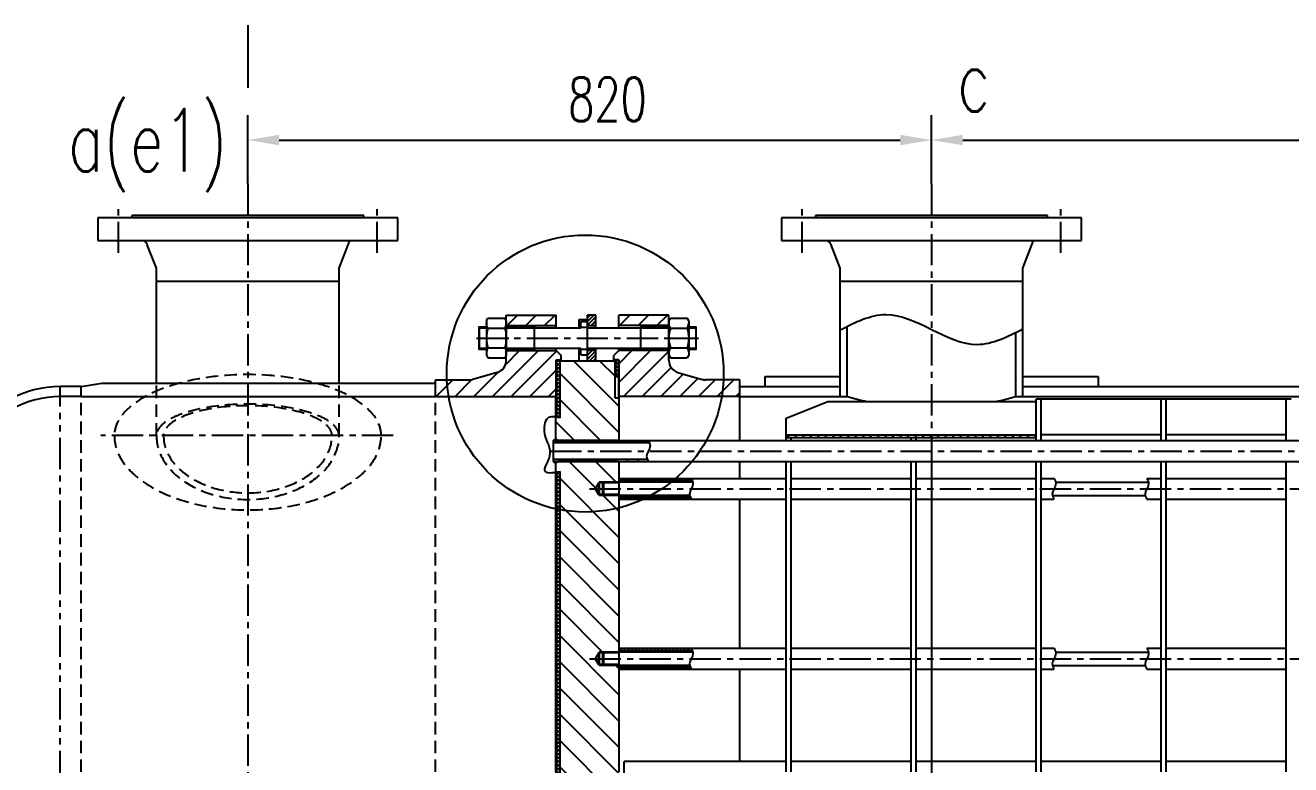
# Model space of a CAD drawing. Header units: millimetres. Extents: x -375 to 12388, y -150 to 8760.
# Drawn here: x 1090 to 2607, y 6350 to 7236 of the extents above; entities that cross this region are included whole.
import ezdxf
from ezdxf.enums import TextEntityAlignment as Align

# ---------------------------------------------------------------- set-up
doc = ezdxf.new("R2010")
doc.units = ezdxf.units.MM
doc.header["$LTSCALE"] = 30
for name, pattern in [('CENTER', [2, 1.25, -0.25, 0.25, -0.25]), ('DASHED', [0.75, 0.5, -0.25]), ('PHANTOM', [2.5, 1.25, -0.25, 0.25, -0.25, 0.25, -0.25])]:
    doc.linetypes.add(name, pattern=pattern)
doc.layers.get('Defpoints').update_dxf_attribs({"color": 241})
for name, color, linetype in [('1轮廓实线层', 4, 'Continuous'), ('2细线层', 7, 'Continuous'), ('3中心线层', 1, 'CENTER'), ('4虚线层', 6, 'DASHED'), ('5剖面线层', 2, 'Continuous'), ('6文字层', 3, 'Continuous'), ('7标注层', 1, 'Continuous'), ('8符号标注层', 31, 'Continuous'), ('9双点划线层', 6, 'PHANTOM')]:
    doc.layers.add(name, color=color, linetype=linetype)
doc.styles.add('PC_TEXTSTYLE', font='romans.shx', dxfattribs={"width": 0.7, "bigfont": 'hzfs.shx'})
doc.styles.add('TH_GBDIM', font='romans.shx', dxfattribs={"width": 0.7, "bigfont": 'hzfs.shx'})
doc.dimstyles.new('TH_GBDIM', dxfattribs={"dimscale": 15, "dimtxt": 3.5, "dimasz": 2.5, "dimexe": 2, "dimexo": 0, "dimgap": 1.5, "dimtad": 1, "dimdec": 1, "dimdsep": 46, "dimtxsty": 'TH_GBDIM', "dimcen": 2.5, "dimclrd": 256, "dimclre": 256, "dimclrt": 3, "dimadec": 0, "dimazin": 2, "dimtfac": 0.714286, "dimtdec": 1, "dimtmove": 0, "dimatfit": 3, "dimfxl": 0, "dimtzin": 0, "dimlwd": -1, "dimlwe": -1, "dimarcsym": 0})

# ---------------------------------------------------------------- blocks, each defined once
blk = doc.blocks.new('M27')
at = {"layer": '1轮廓实线层', "extrusion": (0, -1.22465e-16, -1)}
for p, q in [((-23.8, 20.5), (-22, 23.7)), ((-22, 23.7), (-1.8, 23.7)), ((-22, 11.8), (-1.8, 11.8))]:
    blk.add_line(p, q, dxfattribs=at)
at = {"layer": '1轮廓实线层'}
for p, q in [((-23.8, 20.5), (-23.8, -20.5)), ((0, 20.5), (-1.8, 23.7)), ((-22, -11.8), (-1.8, -11.8)), ((-23.8, -20.5), (-22, -23.7)), ((-22, -23.7), (-1.8, -23.7))]:
    blk.add_line(p, q, dxfattribs=at)
at = {"layer": '1轮廓实线层', "extrusion": (1.22465e-16, 0, -1)}
for p, q in [((0, 20.5), (0, -20.5)), ((0, -20.5), (-1.8, -23.7))]:
    blk.add_line(p, q, dxfattribs=at)
at = {"layer": '1轮廓实线层', "extrusion": (0, -1.22465e-16, -1)}
blk.add_arc((13.3, 17.8), 10.5, 325.6158, 0, dxfattribs=at)
at = {"layer": '1轮廓实线层'}
for centre, radius, start, end in [((-10.5, 17.8), 10.5, 325.6158, 0), ((15.4, 0), 39.2, 162.412, 197.588), ((-13.3, -17.8), 10.5, 145.6158, 180)]:
    blk.add_arc(centre, radius, start, end, dxfattribs=at)
at = {"layer": '1轮廓实线层', "extrusion": (1.22465e-16, 0, -1)}
for centre, radius, start, end in [((39.2, 0), 39.2, 162.412, 197.588), ((10.5, -17.8), 10.5, 145.6158, 180)]:
    blk.add_arc(centre, radius, start, end, dxfattribs=at)
at = {"layer": '3中心线层'}
blk.add_line((-26.8, 0), (3, 0), dxfattribs=at)
at = {"layer": '1轮廓实线层', "style": 'PC_TEXTSTYLE'}
blk.add_text('TH_SUPERPART', height=1e-29, dxfattribs=at).set_placement((0, 0))
blk = doc.blocks.new('200')
at = {"layer": '1轮廓实线层'}
for p, q in [((180, 76), (-180, 76)), ((-180, 76), (-180, 49)), ((139, 79), (-139, 79)), ((-139, 79), (-139, 76)), ((139, 76), (139, 79)), ((180, 49), (180, 76)), ((-180, 49), (180, 49)), ((109.5, 16), (122.5, 49)), ((122.5, 49), (180, 49)), ((-109.5, 16), (-120.5, 43.9)), ((-109.5, -122), (-109.5, 16)), ((109.5, -122), (109.5, 16)), ((-109.5, -1), (-109.5, 0)), ((109.5, 0), (-109.5, 0)), ((109.5, -1), (109.5, 0))]:
    blk.add_line(p, q, dxfattribs=at)
blk.add_arc((-127.9, 41), 8, 21.5014, 90, dxfattribs=at)
at = {"layer": '3中心线层'}
for p, q in [((-155, 34), (-155, 94)), ((155, 34), (155, 94)), ((174.4, -184.9), (-176.4, -184.9))]:
    blk.add_line(p, q, dxfattribs=at)
at = {"layer": '4虚线层'}
for p, q in [((-109.5, -184.9), (-109.5, -122)), ((109.5, -184.9), (109.5, -122))]:
    blk.add_line(p, q, dxfattribs=at)
for major_axis, ratio, start_param, end_param in [((160, 0), 0.457302, 6.283185, 9.424778), ((109.5, 0), 0.344227, 6.283185, 9.424778), ((101, 0), 0.35507, 6.283185, 9.424778), ((160, 0), 0.556392, 3.141593, 6.283185), ((109.5, 0), 0.698158, 3.141593, 6.283185), ((101, 0), 0.679206, 3.141593, 6.283185)]:
    blk.add_ellipse((0, -184.9), major_axis=major_axis, ratio=ratio, start_param=start_param, end_param=end_param, dxfattribs=at)
blk = doc.blocks.new('*D31')
at = {"layer": '7标注层'}
for p, q in [((1356.3, 7045.7), (1356.3, 7128.3)), ((2176.3, 7045.7), (2176.3, 7128.3)), ((1393.8, 7098.3), (2138.8, 7098.3))]:
    blk.add_line(p, q, dxfattribs=at)
for points in [[(1393.8, 7104.6), (1393.8, 7092.1), (1356.3, 7098.3)], [(2138.8, 7104.6), (2138.8, 7092.1), (2176.3, 7098.3)]]:
    blk.add_solid(points, dxfattribs=at)
at = {"layer": 'Defpoints', "color": 0}
for p in [(2176.3, 7098.3), (1356.3, 7045.7), (2176.3, 7045.7)]:
    blk.add_point(p, dxfattribs=at)
at = {"layer": '7标注层', "color": 3, "insert": (1787.7, 7147.1), "char_height": 52.5, "attachment_point": 5, "style": 'TH_GBDIM'}
blk.add_mtext('820', dxfattribs=at)
blk = doc.blocks.new('*D32')
at = {"layer": '7标注层'}
for p, q in [((2176.3, 6721.9), (2176.3, 5498)), ((2476.3, 5656.5), (2476.3, 5498)), ((2213.8, 5528), (2438.8, 5528))]:
    blk.add_line(p, q, dxfattribs=at)
for points in [[(2213.8, 5534.2), (2213.8, 5521.7), (2176.3, 5528)], [(2438.8, 5534.2), (2438.8, 5521.7), (2476.3, 5528)]]:
    blk.add_solid(points, dxfattribs=at)
at = {"layer": 'Defpoints', "color": 0}
for p in [(2176.3, 6721.9), (2476.3, 5656.5), (2476.3, 5528)]:
    blk.add_point(p, dxfattribs=at)
at = {"layer": '7标注层', "color": 3, "insert": (2320.5, 5576.7), "char_height": 52.5, "attachment_point": 5, "style": 'TH_GBDIM'}
blk.add_mtext('300', dxfattribs=at)
blk = doc.blocks.new('*D50')
at = {"layer": '7标注层'}
for p, q in [((2176.3, 7045.7), (2176.3, 7128.3)), ((7096.3, 5934.5), (7096.3, 7128.3)), ((2213.8, 7098.3), (7058.8, 7098.3))]:
    blk.add_line(p, q, dxfattribs=at)
for points in [[(2213.8, 7104.6), (2213.8, 7092.1), (2176.3, 7098.3)], [(7058.8, 7104.6), (7058.8, 7092.1), (7096.3, 7098.3)]]:
    blk.add_solid(points, dxfattribs=at)
at = {"layer": 'Defpoints', "color": 0}
for p in [(7096.3, 7098.3), (2176.3, 7045.7), (7096.3, 5934.5)]:
    blk.add_point(p, dxfattribs=at)
at = {"layer": '7标注层', "color": 3, "insert": (4636.3, 7147.1), "char_height": 52.5, "attachment_point": 5, "style": 'TH_GBDIM'}
blk.add_mtext('{4920}{}{}', dxfattribs=at)

msp = doc.modelspace()

# ---------------------------------------------------------------- hatches: boundary and pattern name
at = {"layer": '5剖面线层'}
h = msp.add_hatch(dxfattribs=at)
h.set_pattern_fill('ANSI31', color=256, scale=5, style=0)
h.paths.add_polyline_path([(1726.33, 6888.49), (1666.33, 6888.49), (1666.33, 6875.99), (1726.33, 6875.99)])
h.paths.add_polyline_path([(1726.33, 6834.49), (1726.33, 6834.99), (1732.33, 6834.99), (1732.33, 6839.99), (1726.33, 6845.99), (1666.33, 6845.99), (1666.33, 6840.49), (1666.33, 6834.3, -0.3348603), (1655.45, 6819.88), (1626.35, 6811.56, -0.0696874), (1622.23, 6810.99), (1581.33, 6810.99), (1581.33, 6790.99), (1726.33, 6790.99)])
h = msp.add_hatch(dxfattribs=at)
h.set_pattern_fill('ANSI31', color=256, style=0)
h.set_pattern_definition([(45, (6594.8115, 5232.5452), (-2.245064, 2.245064), [])])
h.paths.add_polyline_path([(1773.83, 6888.49), (1763.83, 6888.49), (1763.83, 6875.99), (1773.83, 6875.99)])
h.paths.add_polyline_path([(1773.83, 6845.99), (1763.83, 6845.99), (1763.83, 6833.49), (1773.83, 6833.49)])
h = msp.add_hatch(dxfattribs=at)
h.set_pattern_fill('ANSI31', color=256, scale=5, style=0)
h.paths.add_polyline_path([(1861.33, 6888.49), (1801.33, 6888.49), (1801.33, 6875.99), (1861.33, 6875.99), (1861.33, 6881.49)])
h.paths.add_polyline_path([(1872.21, 6819.88, -0.3348603), (1861.33, 6834.3), (1861.33, 6845.99), (1801.33, 6845.99), (1795.33, 6839.99), (1795.33, 6834.99), (1801.33, 6834.99), (1801.33, 6790.99), (1946.33, 6790.99), (1946.33, 6810.99), (1905.43, 6810.99, -0.0696874), (1901.31, 6811.56)])
h = msp.add_hatch(dxfattribs=at)
h.set_pattern_fill('ANSI31', color=256, scale=7, angle=90, style=0)
edge = h.paths.add_edge_path()
edge.add_line((1796.83, 6833.49), (1730.83, 6833.49))
edge.add_line((1730.83, 6833.49), (1730.83, 6765.58))
edge.add_spline(control_points=[(1730.83, 6765.58), (1729.29, 6765.9), (1727.78, 6766.18), (1726.33, 6766.37)], knot_values=[3.199522, 3.199522, 3.199522, 3.199522, 7.1710953, 7.1710953, 7.1710953, 7.1710953], degree=3, periodic=0)
edge.add_spline(control_points=[(1726.33, 6766.37), (1726.16, 6766.4), (1725.99, 6766.42), (1725.83, 6766.44)], knot_values=[7.1710953, 7.1710953, 7.1710953, 7.1710953, 7.6284105, 7.6284105, 7.6284105, 7.6284105], degree=3, periodic=0)
edge.add_line((1725.83, 6766.44), (1725.83, 6740.78))
edge.add_line((1725.83, 6740.78), (1728.33, 6738.28))
edge.add_line((1728.33, 6738.28), (1800.83, 6738.28))
edge.add_line((1800.83, 6738.28), (1801.83, 6738.86))
edge.add_line((1801.83, 6738.86), (1801.83, 6788.99))
edge.add_line((1801.83, 6788.99), (1796.83, 6788.99))
edge.add_line((1796.83, 6788.99), (1796.83, 6833.49))
edge = h.paths.add_edge_path()
edge.add_line((1801.83, 6712.45), (1800.83, 6713.03))
edge.add_line((1800.83, 6713.03), (1728.33, 6713.03))
edge.add_line((1728.33, 6713.03), (1725.83, 6710.53))
edge.add_line((1725.83, 6710.53), (1725.83, 6700.33))
edge.add_spline(control_points=[(1725.83, 6700.33), (1725.99, 6700.35), (1726.15, 6700.37), (1726.32, 6700.4)], knot_values=[99.9361282, 99.9361282, 99.9361282, 99.9361282, 100.3109762, 100.3109762, 100.3109762, 100.3109762], degree=3, periodic=0)
edge.add_spline(control_points=[(1726.32, 6700.4), (1726.32, 6700.4), (1726.32, 6700.4), (1726.33, 6700.4)], knot_values=[100.3109762, 100.3109762, 100.3109762, 100.3109762, 100.3199989, 100.3199989, 100.3199989, 100.3199989], degree=3, periodic=0)
edge.add_spline(control_points=[(1726.33, 6700.4), (1726.72, 6700.46), (1727.11, 6700.52), (1727.51, 6700.59)], knot_values=[100.3199989, 100.3199989, 100.3199989, 100.3199989, 101.2119118, 101.2119118, 101.2119118, 101.2119118], degree=3, periodic=0)
edge.add_spline(control_points=[(1727.51, 6700.59), (1728.59, 6700.77), (1729.7, 6700.96), (1730.83, 6701.17)], knot_values=[101.2119118, 101.2119118, 101.2119118, 101.2119118, 103.635279, 103.635279, 103.635279, 103.635279], degree=3, periodic=0)
edge.add_line((1730.83, 6701.17), (1730.83, 6340.99))
edge.add_line((1730.83, 6340.99), (1801.83, 6340.99))
edge.add_line((1801.83, 6340.99), (1801.83, 6468.75))
edge.add_line((1801.83, 6468.75), (1782.83, 6468.75))
edge.add_line((1782.83, 6468.75), (1777.83, 6468.75))
edge.add_line((1777.83, 6468.75), (1777.83, 6469.75))
edge.add_line((1777.83, 6469.75), (1776.83, 6469.75))
edge.add_line((1776.83, 6469.75), (1772.79, 6476.75))
edge.add_line((1772.79, 6476.75), (1776.83, 6483.75))
edge.add_line((1776.83, 6483.75), (1777.83, 6483.75))
edge.add_line((1777.83, 6483.75), (1777.83, 6484.75))
edge.add_line((1777.83, 6484.75), (1782.83, 6484.75))
edge.add_line((1782.83, 6484.75), (1801.83, 6484.75))
edge.add_line((1801.83, 6484.75), (1801.83, 6672.4))
edge.add_line((1801.83, 6672.4), (1782.83, 6672.4))
edge.add_line((1782.83, 6672.4), (1777.83, 6672.4))
edge.add_line((1777.83, 6672.4), (1777.83, 6673.4))
edge.add_line((1777.83, 6673.4), (1776.83, 6673.4))
edge.add_line((1776.83, 6673.4), (1772.79, 6680.4))
edge.add_line((1772.79, 6680.4), (1776.83, 6687.4))
edge.add_line((1776.83, 6687.4), (1777.83, 6687.4))
edge.add_line((1777.83, 6687.4), (1777.83, 6688.4))
edge.add_line((1777.83, 6688.4), (1782.83, 6688.4))
edge.add_line((1782.83, 6688.4), (1801.83, 6688.4))
edge.add_line((1801.83, 6688.4), (1801.83, 6712.45))
h.paths.add_polyline_path([(1782.83, 6688.4), (1777.83, 6688.4), (1777.83, 6687.4), (1781.83, 6687.4)], flags=17)
h.paths.add_polyline_path([(1781.83, 6673.4), (1777.83, 6673.4), (1777.83, 6672.4), (1782.83, 6672.4)], flags=17)
h.paths.add_polyline_path([(1782.83, 6484.75), (1777.83, 6484.75), (1777.83, 6483.75), (1781.83, 6483.75)], flags=17)
h.paths.add_polyline_path([(1781.83, 6469.75), (1777.83, 6469.75), (1777.83, 6468.75), (1782.83, 6468.75)], flags=17)
h.paths.add_polyline_path([(1801.83, 6340.99), (1730.83, 6340.99), (1730.83, 5968.82), (1801.83, 5968.82), (1801.83, 5993.58), (1782.83, 5993.58), (1777.83, 5993.58), (1777.83, 5994.58), (1776.83, 5994.58), (1772.79, 6001.58), (1776.83, 6008.58), (1777.83, 6008.58), (1777.83, 6009.58), (1782.83, 6009.58), (1801.83, 6009.58), (1801.83, 6197.22), (1782.83, 6197.22), (1777.83, 6197.22), (1777.83, 6198.22), (1776.83, 6198.22), (1772.79, 6205.22), (1776.83, 6212.22), (1777.83, 6212.22), (1777.83, 6213.22), (1782.83, 6213.22), (1801.83, 6213.22)])
h.paths.add_polyline_path([(1782.83, 6213.22), (1777.83, 6213.22), (1777.83, 6212.22), (1781.83, 6212.22)], flags=17)
h.paths.add_polyline_path([(1781.83, 6198.22), (1777.83, 6198.22), (1777.83, 6197.22), (1782.83, 6197.22)], flags=17)
h.paths.add_polyline_path([(1782.83, 6009.58), (1777.83, 6009.58), (1777.83, 6008.58), (1781.83, 6008.58)], flags=17)
h.paths.add_polyline_path([(1781.83, 5994.58), (1777.83, 5994.58), (1777.83, 5993.58), (1782.83, 5993.58)], flags=17)
h.paths.add_polyline_path([(1796.83, 5892.99), (1801.83, 5892.99), (1801.83, 5943.82), (1730.83, 5943.82), (1730.83, 5892.99), (1730.83, 5848.49), (1796.83, 5848.49)])
h = msp.add_hatch(dxfattribs=at)
h.set_pattern_fill('ANSI37', color=256, style=0)
edge = h.paths.add_edge_path()
edge.add_line((1730.83, 6833.49), (1730.83, 6834.49))
edge.add_line((1730.83, 6834.49), (1726.33, 6834.49))
edge.add_line((1726.33, 6834.49), (1726.33, 6766.37))
edge.add_spline(control_points=[(1726.33, 6766.37), (1727.78, 6766.18), (1729.29, 6765.9), (1730.83, 6765.58)], knot_values=[3.199522, 3.199522, 3.199522, 3.199522, 7.1710953, 7.1710953, 7.1710953, 7.1710953], degree=3, periodic=0)
edge.add_line((1730.83, 6765.58), (1730.83, 6833.49))
edge = h.paths.add_edge_path()
edge.add_spline(control_points=[(1730.83, 6701.17), (1729.79, 6700.98), (1728.78, 6700.8), (1727.78, 6700.64)], knot_values=[101.4160444, 101.4160444, 101.4160444, 101.4160444, 103.635279, 103.635279, 103.635279, 103.635279], degree=3, periodic=0)
edge.add_spline(control_points=[(1727.51, 6700.59), (1727.25, 6700.55), (1726.99, 6700.51), (1726.74, 6700.47)], knot_values=[100.6305384, 100.6305384, 100.6305384, 100.6305384, 101.2119118, 101.2119118, 101.2119118, 101.2119118], degree=3, periodic=0)
edge.add_line((1726.33, 6700.4), (1726.33, 6340.99))
edge.add_line((1726.33, 6340.99), (1730.83, 6340.99))
edge.add_line((1730.83, 6340.99), (1730.83, 6701.17))
h.paths.add_polyline_path([(1730.83, 6340.99), (1726.33, 6340.99), (1726.33, 5968.82), (1730.83, 5968.82)])
h.paths.add_polyline_path([(1730.83, 5943.82), (1726.33, 5943.82), (1726.33, 5847.49), (1730.83, 5847.49), (1730.83, 5848.49), (1730.83, 5892.99)])
h = msp.add_hatch(dxfattribs=at)
h.set_pattern_fill('ANSI37', color=256, style=0)
h.set_pattern_definition([(45, (6594.8115, 5232.5452), (-2.245064, 2.245064), []), (135, (6594.8115, 5232.5452), (-2.245064, -2.245064), [])])
h.paths.add_polyline_path([(1801.33, 6834.49), (1796.83, 6834.49), (1796.83, 6833.49), (1796.83, 6814.49), (1801.33, 6814.49)])
h = msp.add_hatch(dxfattribs=at)
h.set_pattern_fill('ANSI37', color=256, scale=0.5, style=0)
h.paths.add_polyline_path([(1725.83, 6740.78), (1722.83, 6738.15), (1728.33, 6738.15), (1728.33, 6738.28)])
h.paths.add_polyline_path([(1728.33, 6713.03), (1728.33, 6713.15), (1722.83, 6713.15), (1725.83, 6710.53)])
h = msp.add_hatch(dxfattribs=at)
h.set_pattern_fill('ANSI31', color=256, scale=3, style=0)
edge = h.paths.add_edge_path()
edge.add_spline(control_points=[(1837.96, 6735.65), (1837.61, 6736.49), (1837.19, 6737.32), (1836.77, 6738.15)], knot_values=[0, 0, 0, 0, 2.6352314, 2.6352314, 2.6352314, 2.6352314], degree=3, periodic=0)
edge.add_line((1836.77, 6738.15), (1722.83, 6738.15))
edge.add_line((1722.83, 6738.15), (1722.83, 6735.65))
edge.add_line((1722.83, 6735.65), (1837.96, 6735.65))
edge = h.paths.add_edge_path()
edge.add_spline(control_points=[(1836.77, 6713.15), (1836.36, 6713.99), (1835.94, 6714.82), (1835.59, 6715.65)], knot_values=[23.7170825, 23.7170825, 23.7170825, 23.7170825, 26.3523138, 26.3523138, 26.3523138, 26.3523138], degree=3, periodic=0)
edge.add_line((1835.59, 6715.65), (1722.83, 6715.65))
edge.add_line((1722.83, 6715.65), (1722.83, 6713.15))
edge.add_line((1722.83, 6713.15), (1836.77, 6713.15))
h = msp.add_hatch(dxfattribs=at)
h.set_pattern_fill('ANSI31', color=256, scale=2, angle=90, style=0)
h.set_pattern_definition([(135, (6594.8115, 5233.345), (-4.490128, -4.490128), [])])
h.paths.add_polyline_path([(2176.33, 6741.95), (2176.33, 6744.95), (2001.83, 6744.95), (2001.83, 6741.95)])
h.paths.add_polyline_path([(2176.33, 6744.95), (2176.33, 6741.95), (2301.83, 6741.95), (2301.83, 6744.95)])
h = msp.add_hatch(dxfattribs=at)
h.set_pattern_fill('ANSI31', color=256, style=0)
h.set_pattern_definition([(45, (2646.8075, 4773.2076), (-2.245064, 2.245064), [])])
edge = h.paths.add_edge_path()
edge.add_spline(control_points=[(1889.31, 6690.4), (1888.95, 6691.23), (1888.52, 6692.07), (1888.09, 6692.9)], knot_values=[0, 0, 0, 0, 2.648168, 2.648168, 2.648168, 2.648168], degree=3, periodic=0)
edge.add_line((1888.09, 6692.9), (1801.83, 6692.9))
edge.add_line((1801.83, 6692.9), (1801.83, 6690.4))
edge.add_line((1801.83, 6690.4), (1889.31, 6690.4))
edge = h.paths.add_edge_path()
edge.add_line((1801.83, 6670.4), (1801.83, 6667.9))
edge.add_line((1801.83, 6667.9), (1888.35, 6667.9))
edge.add_spline(control_points=[(1888.35, 6667.9), (1887.92, 6668.73), (1887.49, 6669.56), (1887.13, 6670.4)], knot_values=[23.7055211, 23.7055211, 23.7055211, 23.7055211, 26.3536891, 26.3536891, 26.3536891, 26.3536891], degree=3, periodic=0)
edge.add_line((1887.13, 6670.4), (1801.83, 6670.4))
h = msp.add_hatch(dxfattribs=at)
h.set_pattern_fill('ANSI31', color=256, style=0)
h.set_pattern_definition([(45, (2646.8075, 4569.561), (-2.245064, 2.245064), [])])
edge = h.paths.add_edge_path()
edge.add_spline(control_points=[(1889.31, 6486.75), (1888.95, 6487.59), (1888.52, 6488.42), (1888.09, 6489.25)], knot_values=[0, 0, 0, 0, 2.648168, 2.648168, 2.648168, 2.648168], degree=3, periodic=0)
edge.add_line((1888.09, 6489.25), (1801.83, 6489.25))
edge.add_line((1801.83, 6489.25), (1801.83, 6486.75))
edge.add_line((1801.83, 6486.75), (1889.31, 6486.75))
edge = h.paths.add_edge_path()
edge.add_line((1801.83, 6466.75), (1801.83, 6464.25))
edge.add_line((1801.83, 6464.25), (1888.35, 6464.25))
edge.add_spline(control_points=[(1888.35, 6464.25), (1887.92, 6465.08), (1887.49, 6465.92), (1887.13, 6466.75)], knot_values=[23.7055211, 23.7055211, 23.7055211, 23.7055211, 26.3536891, 26.3536891, 26.3536891, 26.3536891], degree=3, periodic=0)
edge.add_line((1887.13, 6466.75), (1801.83, 6466.75))

# ---------------------------------------------------------------- linework, layer by layer
at = {"layer": '1轮廓实线层'}
for p, q in [((2356.33, 7004.99), (1996.33, 7004.99)), ((1996.33, 7004.99), (1996.33, 6977.99)), ((2315.33, 7007.99), (2037.33, 7007.99)), ((2037.33, 7007.99), (2037.33, 7004.99)), ((2315.33, 7004.99), (2315.33, 7007.99)), ((2356.33, 6977.99), (2356.33, 7004.99)), ((1996.33, 6977.99), (2356.33, 6977.99)), ((2066.83, 6944.99), (2055.82, 6972.92)), ((2285.83, 6944.99), (2298.83, 6977.99)), ((2298.83, 6977.99), (2356.33, 6977.99)), ((2066.83, 6790.99), (2066.83, 6944.99)), ((2285.83, 6790.99), (2285.83, 6944.99)), ((2066.83, 6927.99), (2066.83, 6928.99)), ((2285.83, 6928.99), (2066.83, 6928.99)), ((2285.83, 6927.99), (2285.83, 6928.99)), ((1666.33, 6888.49), (1726.33, 6888.49)), ((1666.33, 6834.3), (1666.33, 6888.49)), ((1666.33, 6875.99), (1726.33, 6875.99)), ((1726.33, 6873.14), (1726.33, 6888.49)), ((1753.83, 6883.35), (1763.83, 6883.35)), ((1753.83, 6873.14), (1753.83, 6883.35)), ((1755.83, 6880.99), (1763.83, 6880.99)), ((1755.83, 6873.14), (1755.83, 6880.99)), ((1773.83, 6888.49), (1763.83, 6888.49)), ((1763.83, 6860.99), (1763.83, 6888.49)), ((1763.83, 6875.99), (1773.83, 6875.99)), ((1773.83, 6873.14), (1773.83, 6888.49)), ((1861.33, 6888.49), (1801.33, 6888.49)), ((1801.33, 6873.14), (1801.33, 6888.49)), ((1861.33, 6875.99), (1801.33, 6875.99)), ((1861.33, 6834.3), (1861.33, 6888.49)), ((2075.33, 6790.99), (2075.33, 6875.07)), ((1633.83, 6874.49), (1633.83, 6847.49)), ((1755.83, 6874.22), (1763.83, 6874.22)), ((1763.83, 6833.49), (1763.83, 6860.99)), ((1893.83, 6874.49), (1893.83, 6847.49)), ((2277.33, 6790.99), (2277.33, 6867.7)), ((1666.33, 6845.99), (1726.33, 6845.99)), ((1726.33, 6845.99), (1726.33, 6848.84)), ((1726.33, 6845.99), (1732.33, 6839.99)), ((1753.83, 6833.49), (1753.83, 6848.84)), ((1755.83, 6840.99), (1755.83, 6848.84)), ((1755.83, 6847.76), (1763.83, 6847.76)), ((1773.83, 6845.99), (1763.83, 6845.99)), ((1773.83, 6833.49), (1773.83, 6848.84)), ((1801.33, 6845.99), (1795.33, 6839.99)), ((1801.33, 6845.99), (1801.33, 6848.84)), ((1861.33, 6845.99), (1801.33, 6845.99)), ((1726.33, 6834.99), (1732.33, 6834.99)), ((1726.33, 6834.99), (1726.33, 6766.37)), ((1726.33, 6766.37), (1726.33, 6834.49)), ((1726.33, 6834.49), (1730.83, 6834.49)), ((1730.83, 6833.49), (1730.83, 6834.49)), ((1796.83, 6833.49), (1730.83, 6833.49)), ((1730.83, 6765.58), (1730.83, 6833.49)), ((1732.33, 6833.49), (1732.33, 6839.99)), ((1755.83, 6840.99), (1763.83, 6840.99)), ((1795.33, 6833.49), (1795.33, 6839.99)), ((1801.33, 6834.99), (1795.33, 6834.99)), ((1801.33, 6834.49), (1796.83, 6834.49)), ((1796.83, 6833.49), (1796.83, 6834.49)), ((1796.83, 6788.99), (1796.83, 6833.49)), ((1801.33, 6834.99), (1801.33, 6788.99)), ((1801.33, 6788.99), (1801.33, 6834.49)), ((1655.45, 6819.88), (1626.35, 6811.56)), ((1801.33, 6814.49), (1796.83, 6814.49)), ((1872.21, 6819.88), (1901.31, 6811.56)), ((1976.33, 6814.99), (1976.33, 6802.99)), ((1976.33, 6814.99), (2066.83, 6814.99)), ((2285.83, 6814.99), (2376.33, 6814.99)), ((2376.33, 6814.99), (2376.33, 6802.99)), ((1156.33, 6802.99), (1131.33, 6802.99)), ((1156.33, 6802.99), (1181.33, 6806.99)), ((1156.33, 6790.99), (1156.33, 6802.99)), ((1181.33, 6806.99), (1581.33, 6806.99)), ((1581.33, 6810.99), (1622.23, 6810.99)), ((1581.33, 6790.99), (1581.33, 6810.99)), ((1946.33, 6810.99), (1905.43, 6810.99)), ((1946.33, 6738.15), (1946.33, 6810.99)), ((1946.33, 6802.99), (2066.83, 6802.99)), ((2285.83, 6802.99), (7359.83, 6802.99)), ((1156.33, 6790.99), (1131.33, 6790.99)), ((1156.33, 6790.99), (1581.33, 6790.99)), ((1581.33, 6790.99), (1726.33, 6790.99)), ((1726.33, 6788.99), (1725.83, 6788.99)), ((1725.83, 6740.78), (1725.83, 6788.99)), ((1801.83, 6788.99), (1796.83, 6788.99)), ((1946.33, 6790.99), (1801.33, 6790.99)), ((1801.83, 6738.15), (1801.83, 6788.99)), ((1946.33, 6790.99), (2075.33, 6790.99)), ((2001.83, 6764.95), (2051.83, 6784.95)), ((2051.83, 6784.95), (2301.83, 6784.95)), ((2277.33, 6790.99), (7359.83, 6790.99)), ((2307.83, 6787.99), (2301.83, 6787.99)), ((2301.83, 6738.15), (2301.83, 6787.99)), ((2307.83, 6738.15), (2307.83, 6787.99)), ((2451.83, 6787.99), (2307.83, 6787.99)), ((2457.83, 6787.99), (2451.83, 6787.99)), ((2451.83, 6738.15), (2451.83, 6787.99)), ((2457.83, 6738.15), (2457.83, 6787.99)), ((2601.83, 6787.99), (2457.83, 6787.99)), ((2607.83, 6787.99), (2601.83, 6787.99)), ((2601.83, 6738.15), (2601.83, 6787.99)), ((2001.83, 6744.95), (2001.83, 6764.95)), ((1725.83, 6740.78), (1722.83, 6738.15)), ((1722.83, 6738.15), (7722.83, 6738.15)), ((1722.83, 6713.15), (1722.83, 6738.15)), ((1722.83, 6713.15), (1722.83, 6738.15)), ((1728.33, 6738.28), (1725.83, 6740.78)), ((1728.33, 6738.15), (1728.33, 6738.28)), ((1800.83, 6738.28), (1728.33, 6738.28)), ((1800.83, 6738.28), (1801.83, 6738.86)), ((1800.83, 6738.15), (1800.83, 6738.28)), ((2001.83, 6744.95), (2301.83, 6744.95)), ((2001.83, 6738.15), (2001.83, 6744.95)), ((2001.83, 6741.95), (2301.83, 6741.95)), ((2007.83, 6738.15), (2007.83, 6741.95)), ((2151.83, 6738.15), (2151.83, 6741.95)), ((2157.83, 6738.15), (2157.83, 6741.95)), ((2451.83, 6744.95), (2307.83, 6744.95)), ((2601.83, 6744.95), (2457.83, 6744.95)), ((1837.96, 6735.65), (1722.83, 6735.65)), ((1835.59, 6715.65), (1722.83, 6715.65)), ((1722.83, 6713.15), (7722.83, 6713.15)), ((1725.83, 6710.53), (1722.83, 6713.15)), ((1728.33, 6713.03), (1725.83, 6710.53)), ((1725.83, 6340.99), (1725.83, 6710.53)), ((1728.33, 6713.03), (1728.33, 6713.15)), ((1800.83, 6713.03), (1728.33, 6713.03)), ((1800.83, 6713.03), (1800.83, 6713.15)), ((1800.83, 6713.03), (1801.83, 6712.45)), ((1801.83, 6340.99), (1801.83, 6713.15)), ((1946.33, 6692.9), (1946.33, 6713.15)), ((2001.83, 6340.99), (2001.83, 6713.15)), ((2007.83, 6340.99), (2007.83, 6713.15)), ((2151.83, 6340.99), (2151.83, 6713.15)), ((2157.83, 6340.99), (2157.83, 6713.15)), ((2301.83, 6340.99), (2301.83, 6713.15)), ((2307.83, 6340.99), (2307.83, 6713.15)), ((2451.83, 6340.99), (2451.83, 6713.15)), ((2457.83, 6340.99), (2457.83, 6713.15)), ((2601.83, 6340.99), (2601.83, 6713.15)), ((1726.33, 6700.4), (1726.33, 6340.99)), ((1726.33, 5968.82), (1726.33, 6700.4)), ((1730.83, 5968.82), (1730.83, 6701.17)), ((1801.83, 6692.9), (2001.83, 6692.9)), ((2007.83, 6692.9), (2151.83, 6692.9)), ((2157.83, 6692.9), (2301.83, 6692.9)), ((2307.83, 6692.9), (2323.41, 6692.9)), ((2434.63, 6692.9), (2451.83, 6692.9)), ((2457.83, 6692.9), (2601.83, 6692.9)), ((1776.83, 6687.4), (1772.79, 6680.4)), ((1772.79, 6680.4), (1776.83, 6673.4)), ((1776.83, 6687.4), (1776.83, 6673.4)), ((1781.83, 6687.4), (1776.83, 6687.4)), ((1777.83, 6688.4), (1777.83, 6672.4)), ((1782.83, 6688.4), (1781.83, 6687.4)), ((1781.83, 6687.4), (1781.83, 6673.4)), ((1890.01, 6688.4), (1782.83, 6688.4)), ((1782.83, 6688.4), (1782.83, 6672.4)), ((1801.83, 6690.4), (1889.31, 6690.4)), ((2325.23, 6688.4), (2436.44, 6688.4)), ((1781.83, 6673.4), (1776.83, 6673.4)), ((1781.83, 6673.4), (1782.83, 6672.4)), ((1886.44, 6672.4), (1782.83, 6672.4)), ((1801.83, 6670.4), (1887.13, 6670.4)), ((1801.83, 6667.9), (2001.83, 6667.9)), ((1946.33, 6489.25), (1946.33, 6667.9)), ((2007.83, 6667.9), (2151.83, 6667.9)), ((2157.83, 6667.9), (2301.83, 6667.9)), ((2307.83, 6667.9), (2323.18, 6667.9)), ((2321.37, 6672.4), (2432.58, 6672.4)), ((2434.39, 6667.9), (2451.83, 6667.9)), ((2457.83, 6667.9), (2601.83, 6667.9)), ((1776.83, 6483.75), (1772.79, 6476.75)), ((1776.83, 6483.75), (1776.83, 6469.75)), ((1781.83, 6483.75), (1776.83, 6483.75)), ((1777.83, 6484.75), (1777.83, 6468.75)), ((1782.83, 6484.75), (1781.83, 6483.75)), ((1781.83, 6483.75), (1781.83, 6469.75)), ((1890.01, 6484.75), (1782.83, 6484.75)), ((1782.83, 6484.75), (1782.83, 6468.75)), ((1801.83, 6489.25), (2001.83, 6489.25)), ((1801.83, 6486.75), (1889.31, 6486.75)), ((2007.83, 6489.25), (2151.83, 6489.25)), ((2157.83, 6489.25), (2301.83, 6489.25)), ((2307.83, 6489.25), (2323.41, 6489.25)), ((2325.23, 6484.75), (2436.44, 6484.75)), ((2434.63, 6489.25), (2451.83, 6489.25)), ((2457.83, 6489.25), (2601.83, 6489.25)), ((1772.79, 6476.75), (1776.83, 6469.75)), ((1781.83, 6469.75), (1776.83, 6469.75)), ((1781.83, 6469.75), (1782.83, 6468.75)), ((1886.44, 6468.75), (1782.83, 6468.75)), ((1801.83, 6466.75), (1887.13, 6466.75)), ((2321.37, 6468.75), (2432.58, 6468.75)), ((1801.83, 6464.25), (2001.83, 6464.25)), ((1946.33, 6353.49), (1946.33, 6464.25)), ((2007.83, 6464.25), (2151.83, 6464.25)), ((2157.83, 6464.25), (2301.83, 6464.25)), ((2307.83, 6464.25), (2323.18, 6464.25)), ((2434.39, 6464.25), (2451.83, 6464.25)), ((2457.83, 6464.25), (2601.83, 6464.25)), ((1807.83, 6328.49), (1807.83, 6353.49)), ((2001.83, 6353.49), (1807.83, 6353.49)), ((2151.83, 6353.49), (2007.83, 6353.49)), ((2301.83, 6353.49), (2157.83, 6353.49)), ((2451.83, 6353.49), (2307.83, 6353.49)), ((2601.83, 6353.49), (2457.83, 6353.49))]:
    msp.add_line(p, q, dxfattribs=at)
for points in [[(1633.83, 6873.14), (1633.83, 6874.49), (1642.53, 6874.49)], [(1642.53, 6847.49), (1633.83, 6847.49), (1633.83, 6848.84), (1633.83, 6873.14)], [(1666.33, 6874.49), (1699.83, 6874.49), (1699.83, 6847.49), (1666.33, 6847.49)], [(1699.83, 6874.49), (1701.33, 6873.14), (1755.83, 6873.14)], [(1763.83, 6873.14), (1826.33, 6873.14), (1827.83, 6874.49)], [(1827.83, 6874.49), (1861.33, 6874.49)], [(1861.33, 6847.49), (1827.83, 6847.49), (1827.83, 6874.49)], [(1885.13, 6874.49), (1893.83, 6874.49), (1893.83, 6873.14), (1893.83, 6848.84), (1893.83, 6847.49), (1885.13, 6847.49)]]:
    msp.add_lwpolyline(points, dxfattribs=at)
at = {"layer": '1轮廓实线层', "extrusion": (-2.99952e-32, -1.22465e-16, -1)}
for points in [[(-1699.83, 6847.49), (-1701.33, 6848.84), (-1755.83, 6848.84)], [(-1763.83, 6848.84), (-1826.33, 6848.84), (-1827.83, 6847.49)]]:
    msp.add_lwpolyline(points, dxfattribs=at)
at = {"layer": '1轮廓实线层'}
for centre, radius, start, end in [((2048.38, 6969.99), 8, 21.50143, 90), ((1651.33, 6834.3), 15, 285.94539, 0), ((1876.33, 6834.3), 15, 180, 254.05461), ((1622.23, 6825.99), 15, 270, 285.9454), ((1905.43, 6825.99), 15, 254.0546, 270), ((2176.33, 7137.77), 361.19, 253.76197, 257.63781), ((2176.33, 7137.77), 361.19, 282.36219, 286.23803)]:
    msp.add_arc(centre, radius, start, end, dxfattribs=at)
for major_axis, ratio in [((0, 462), 0.512987), ((0, 450), 0.5)]:
    msp.add_ellipse((1131.33, 6340.99), major_axis=major_axis, ratio=ratio, start_param=6.2831853, end_param=9.424778, dxfattribs=at)
at = {"layer": '2细线层'}
for p, q in [((1633.83, 6873.14), (1642.53, 6873.14)), ((1666.33, 6873.14), (1701.33, 6873.14)), ((1826.33, 6873.14), (1861.33, 6873.14)), ((1885.13, 6873.14), (1893.83, 6873.14)), ((1782.83, 6688.4), (1777.83, 6688.4)), ((1801.83, 6687.4), (1781.83, 6687.4)), ((1782.83, 6672.4), (1777.83, 6672.4)), ((1801.83, 6673.4), (1781.83, 6673.4)), ((1782.83, 6484.75), (1777.83, 6484.75)), ((1801.83, 6483.75), (1781.83, 6483.75)), ((1782.83, 6468.75), (1777.83, 6468.75)), ((1801.83, 6469.75), (1781.83, 6469.75))]:
    msp.add_line(p, q, dxfattribs=at)
at = {"layer": '2细线层', "extrusion": (-2.99952e-32, -1.22465e-16, -1)}
for p, q in [((1633.83, 6848.84), (1642.53, 6848.84)), ((1666.33, 6848.84), (1701.33, 6848.84)), ((1826.33, 6848.84), (1861.33, 6848.84)), ((1885.13, 6848.84), (1893.83, 6848.84))]:
    msp.add_line(p, q, dxfattribs=at)
at = {"layer": '2细线层'}
for points in [[(2066.83, 6870.8), (2121.48, 6889.34), (2231.18, 6853.43), (2285.83, 6871.97)], [(1836.77, 6738.15), (1838.86, 6731.9), (1834.69, 6719.4), (1836.77, 6713.15)], [(1888.09, 6692.9), (1890.24, 6686.67), (1886.2, 6674.13), (1888.35, 6667.9)], [(2323.41, 6692.9), (2325.44, 6686.63), (2321.16, 6674.17), (2323.18, 6667.9)], [(2434.63, 6692.9), (2436.65, 6686.63), (2432.37, 6674.17), (2434.39, 6667.9)], [(1888.09, 6489.25), (1890.24, 6483.02), (1886.2, 6470.48), (1888.35, 6464.25)], [(2323.41, 6489.25), (2325.44, 6482.98), (2321.16, 6470.52), (2323.18, 6464.25)], [(2434.63, 6489.25), (2436.65, 6482.98), (2432.37, 6470.52), (2434.39, 6464.25)]]:
    msp.add_spline(points, degree=3, dxfattribs=at)
msp.add_open_spline([(1730.83, 6765.58), (1724.81, 6766.83), (1712.41, 6768.3), (1709.85, 6741.3), (1724.63, 6724.48), (1705.73, 6697.76), (1721.21, 6699.39), (1730.83, 6701.17)], degree=3, knots=[3.199522, 3.199522, 3.199522, 3.199522, 18.7528789, 37.4749148, 64.6649103, 83.0034516, 103.635279, 103.635279, 103.635279, 103.635279], dxfattribs=at)
at = {"layer": '3中心线层'}
for p, q in [((1356.33, 7045.72), (1356.33, 5625.8)), ((2176.33, 7045.72), (2176.33, 6721.86)), ((2021.33, 6962.99), (2021.33, 7022.99)), ((2331.33, 6962.99), (2331.33, 7022.99)), ((1630.83, 6860.99), (1896.83, 6860.99)), ((1719.01, 6725.65), (7722.83, 6725.65)), ((1766.14, 6680.4), (7460.88, 6680.4)), ((1766.14, 6476.75), (7309.65, 6476.75))]:
    msp.add_line(p, q, dxfattribs=at)
at = {"layer": '4虚线层'}
for p, q in [((1156.33, 5890.99), (1156.33, 6790.99)), ((1581.33, 5890.99), (1581.33, 6790.99))]:
    msp.add_line(p, q, dxfattribs=at)
at = {"layer": '8符号标注层', "color": 4}
msp.add_line((1356.33, 7235.84), (1356.33, 7160.84), dxfattribs=at)
at = {"layer": '8符号标注层'}
msp.add_circle((1761, 6818.52), 166, dxfattribs=at)
at = {"layer": '9双点划线层'}
msp.add_line((1131.33, 5878.99), (1131.33, 6802.99), dxfattribs=at)

# ---------------------------------------------------------------- block references
at = {"layer": '1轮廓实线层'}
for p in [(1666.33, 6860.99), (1885.13, 6860.99)]:
    msp.add_blockref('M27', p, dxfattribs=at)
at = {"layer": '6文字层'}
msp.add_blockref('200', (1356.33, 6928.99), dxfattribs=at)

# ---------------------------------------------------------------- texts
at = {"layer": '1轮廓实线层', "style": 'PC_TEXTSTYLE'}
msp.add_text('TH_SUPERPART', height=1e-29, dxfattribs=at).set_placement((1633.83, 6860.99))
at = {"layer": '6文字层', "style": 'PC_TEXTSTYLE', "width": 0.7}
for s, p in [('c', (2227.02, 7110.02)), ('a(e1)', (1236.29, 7038.21))]:
    msp.add_text(s, height=75, dxfattribs=at).set_placement(p, align=Align.BOTTOM_CENTER)

# ---------------------------------------------------------------- dimensions: what is measured, and where the dimension line sits
at = {"layer": '7标注层'}
for base, p1, p2, picture, middle in [((2176.33, 7098.35), (1356.33, 7045.72), (2176.33, 7045.72), '*D31', (1787.75, 7098.35)), ((2476.33, 5527.99), (2176.33, 6721.86), (2476.33, 5656.54), '*D32', (2320.47, 5527.99))]:
    dim = msp.add_linear_dim(base=base, p1=p1, p2=p2, dimstyle='TH_GBDIM', override={"dimexo": 0, "dimgap": 1.5, "dimtad": 1, "dimdec": 1, "dimlfac": 1, "dimse1": 0, "dimse2": 0, "dimsd1": 0, "dimsd2": 0}, dxfattribs=at)
    dim.commit()
    dim.dimension.update_dxf_attribs({"geometry": picture, "text_midpoint": middle, "dimtype": 160})
dim = msp.add_linear_dim(base=(7096.33, 7098.35), p1=(2176.33, 7045.72), p2=(7096.33, 5934.46), text='{<>}{}{}', dimstyle='TH_GBDIM', override={"dimexo": 0, "dimgap": 1.5, "dimtad": 1, "dimjust": 0, "dimdec": 1, "dimlfac": 1, "dimse1": 0, "dimse2": 0, "dimsd1": 0, "dimsd2": 0}, dxfattribs=at)
dim.commit()
dim.dimension.update_dxf_attribs({"geometry": '*D50', "text_midpoint": (4636.33, 7147.1)})

doc.saveas('drawing.dxf')
